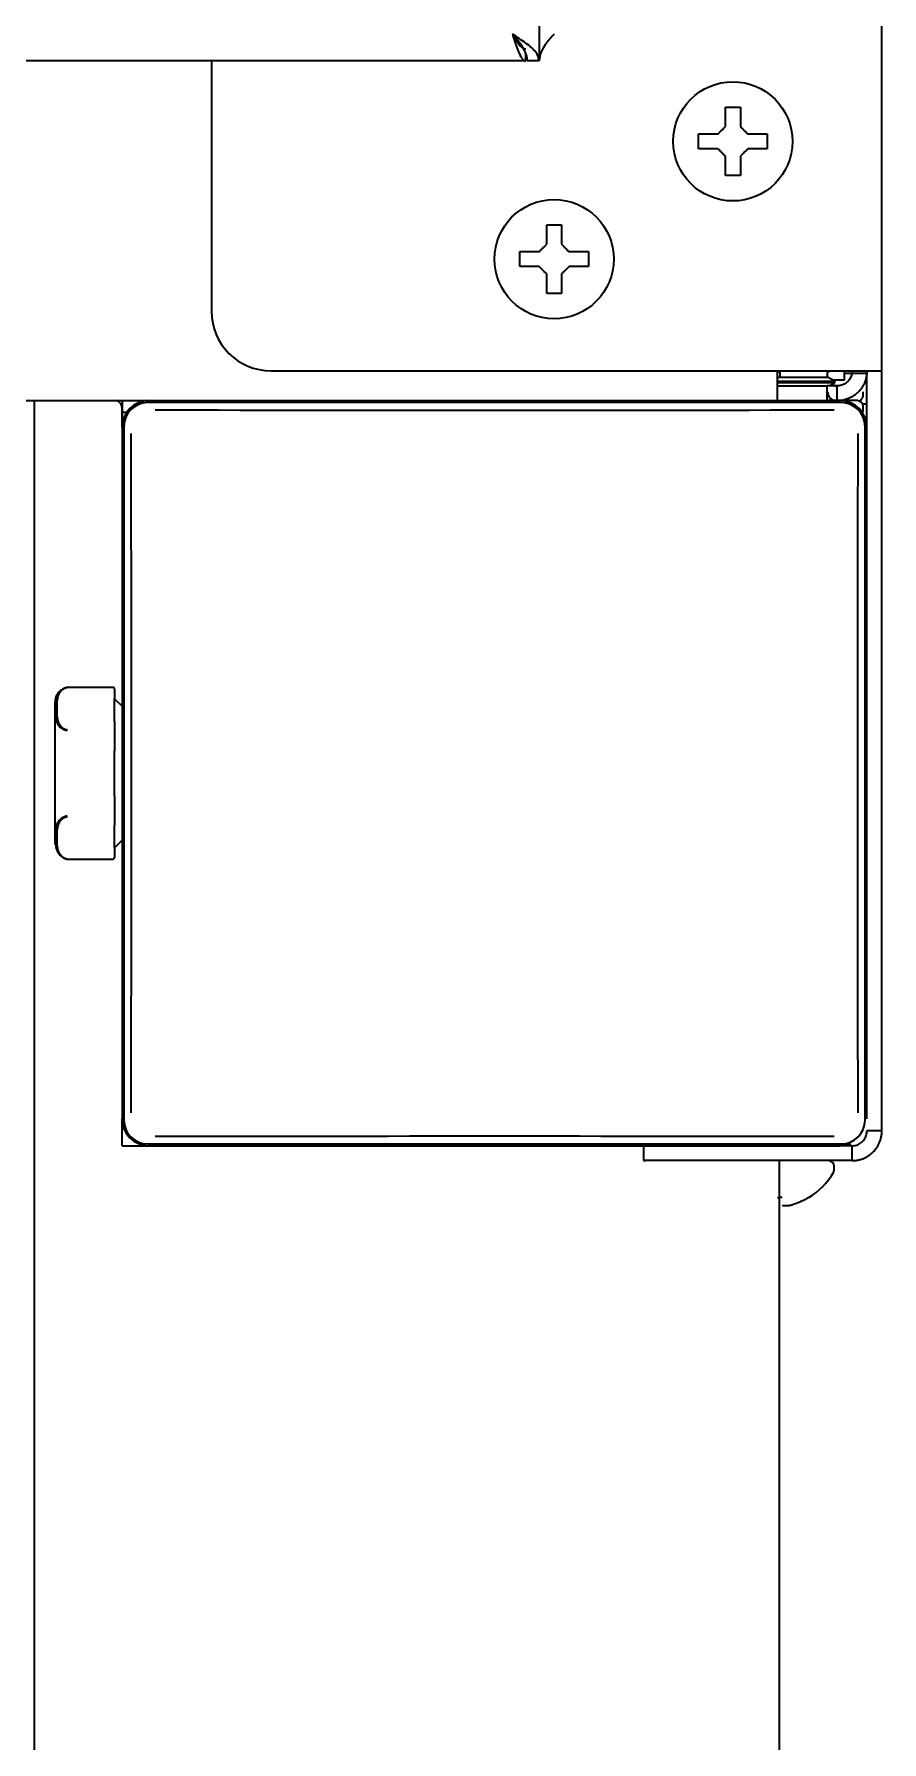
# Model space of a CAD drawing. Header units: inches. Extents: x 885 to 6823, y 710 to 5493.
# Drawn here: x 6764.9 to 6821.8, y 2264.9 to 2379.5 of the extents above; entities that cross this region are included whole.
import ezdxf

# ---------------------------------------------------------------- set-up
doc = ezdxf.new("R2010")
doc.units = ezdxf.units.IN
doc.layers.add('1', color=7, linetype='Continuous', true_color=0xffffff)

msp = doc.modelspace()

# ---------------------------------------------------------------- linework, layer by layer
at = {"layer": '1', "color": 7, "linetype": 'Continuous', "lineweight": 35}
for p, q in [((6821.76, 2356.86), (6821.76, 4008.38)), ((6821.76, 2356.86), (6821.76, 4008.38)), ((6798.76, 2695.45), (6798.76, 2377.66)), ((6797.86, 2377.66), (6797.86, 2378.16)), ((6797.86, 2377.66), (6195.66, 2377.66)), ((6776.76, 2377.66), (6776.76, 2360.86)), ((6776.76, 2377.66), (6776.76, 2360.86)), ((6798.76, 2377.66), (6797.96, 2377.66)), ((6809.46, 2372.26), (6809.46, 2372.76)), ((6809.46, 2371.76), (6809.46, 2372.26)), ((6814.06, 2372.76), (6814.06, 2372.26)), ((6814.06, 2372.26), (6814.06, 2371.76)), ((6797.46, 2364.36), (6797.46, 2364.86)), ((6797.46, 2363.86), (6797.46, 2364.36)), ((6802.06, 2364.86), (6802.06, 2364.36)), ((6802.06, 2364.36), (6802.06, 2363.86)), ((6780.76, 2356.86), (6819.76, 2356.86)), ((6780.76, 2356.86), (6819.76, 2356.86)), ((6814.76, 2354.86), (6814.76, 2356.86)), ((6814.76, 2356.85), (6814.91, 2356.77)), ((6814.91, 2356.44), (6814.76, 2356.36)), ((6814.91, 2356.86), (6814.91, 2356.44)), ((6814.91, 2356.44), (6818.11, 2356.44)), ((6818.11, 2356.44), (6818.11, 2356.86)), ((6818.11, 2356.77), (6818.26, 2356.86)), ((6818.61, 2356.16), (6818.11, 2356.44)), ((6819.26, 2356.24), (6818.46, 2356.24)), ((6819.26, 2356.24), (6819.26, 2356.86)), ((6820.76, 2356.69), (6819.26, 2356.69)), ((6819.76, 2356.86), (6821.76, 2356.86)), ((6819.76, 2356.86), (6821.76, 2356.86)), ((6820.76, 2306.66), (6820.76, 2356.86)), ((6820.76, 2306.66), (6820.76, 2356.86)), ((6821.76, 2305.86), (6821.76, 2356.86)), ((6821.76, 2305.86), (6821.76, 2356.86)), ((6814.76, 2356.16), (6818.61, 2356.16)), ((6816.51, 2356.06), (6814.76, 2356.06)), ((6814.76, 2355.86), (6818.09, 2355.86)), ((6818.61, 2356.06), (6816.51, 2356.06)), ((6818.76, 2355.86), (6818.09, 2355.86)), ((6818.09, 2354.86), (6818.09, 2355.86)), ((6818.26, 2355.86), (6818.61, 2356.06)), ((6818.46, 2355.91), (6818.46, 2355.97)), ((6818.61, 2356.06), (6818.61, 2356.16)), ((6818.82, 2355.86), (6818.74, 2355.86)), ((6818.76, 2354.86), (6818.76, 2355.86)), ((6820.51, 2355.26), (6820.51, 2355.46)), ((6178.76, 2354.86), (6814.76, 2354.86)), ((6764.86, 2354.86), (6764.86, 2224.36)), ((6770.76, 2354.86), (6770.76, 2353.06)), ((6770.76, 2353.06), (6770.76, 2354.36)), ((6771.06, 2354.06), (6770.76, 2354.06)), ((6770.86, 2354.06), (6770.76, 2354.06)), ((6819.03, 2354.73), (6772.48, 2354.73)), ((6814.76, 2354.86), (6818.09, 2354.86)), ((6818.76, 2354.86), (6818.09, 2354.86)), ((6818.96, 2354.86), (6818.76, 2354.86)), ((6820.11, 2354.86), (6818.96, 2354.86)), ((6820.76, 2354.62), (6820.47, 2354.62)), ((6820.51, 2354.26), (6820.51, 2354.46)), ((6770.76, 2353.06), (6770.76, 2306.66)), ((6770.88, 2353.13), (6770.88, 2306.58)), ((6820.63, 2306.58), (6820.63, 2353.13)), ((6820.76, 2306.66), (6820.76, 2353.06)), ((6770.16, 2335.61), (6767.09, 2335.61)), ((6766.26, 2325.08), (6766.26, 2334.63)), ((6770.26, 2335.51), (6770.26, 2334.86)), ((6770.26, 2334.5), (6770.26, 2334.86)), ((6770.26, 2334.86), (6770.76, 2334.36)), ((6770.26, 2333.34), (6770.26, 2334.5)), ((6770.26, 2333.34), (6770.26, 2332.68)), ((6770.26, 2332.68), (6770.26, 2331.37)), ((6770.26, 2330.21), (6770.26, 2331.37)), ((6770.26, 2329.5), (6770.26, 2330.21)), ((6770.26, 2328.34), (6770.26, 2329.5)), ((6770.26, 2328.34), (6770.26, 2327.03)), ((6770.26, 2327.03), (6770.26, 2326.37)), ((6770.26, 2325.21), (6770.26, 2326.37)), ((6770.76, 2325.36), (6770.26, 2324.86)), ((6766.92, 2324.14), (6767.06, 2324.1)), ((6767.09, 2324.1), (6770.16, 2324.1)), ((6770.26, 2324.86), (6770.26, 2325.21)), ((6770.26, 2324.86), (6770.26, 2324.2)), ((6770.76, 2304.86), (6770.76, 2306.66)), ((6821.76, 2305.86), (6820.76, 2305.86)), ((6821.76, 2305.86), (6820.76, 2305.86)), ((6770.76, 2304.86), (6772.56, 2304.86)), ((6772.48, 2304.98), (6819.03, 2304.98)), ((6772.56, 2304.86), (6818.96, 2304.86)), ((6805.76, 2304.86), (6805.91, 2304.86)), ((6805.76, 2304.86), (6805.76, 2303.86)), ((6805.76, 2304.86), (6805.91, 2304.86)), ((6805.76, 2304.86), (6805.76, 2303.86)), ((6819.76, 2304.86), (6805.91, 2304.86)), ((6819.76, 2304.86), (6805.91, 2304.86)), ((6816.31, 2304.86), (6816.31, 2304.86)), ((6819.76, 2303.86), (6819.76, 2304.86)), ((6819.76, 2303.86), (6819.76, 2304.86)), ((6805.76, 2303.86), (6805.91, 2303.86)), ((6805.91, 2303.86), (6805.76, 2303.86)), ((6819.76, 2303.86), (6805.91, 2303.86)), ((6819.76, 2303.86), (6805.91, 2303.86)), ((6814.86, 2303.86), (6814.86, 2224.36)), ((6818.56, 2303.26), (6818.56, 2303.46)), ((6816.86, 2301.41), (6816.86, 2301.38))]:
    msp.add_line(p, q, dxfattribs=at)
for centre in [(6811.76, 2372.26), (6799.76, 2364.36)]:
    msp.add_circle(centre, 4, dxfattribs=at)
for centre, radius, start, end in [((6780.76, 2360.86), 4, 180, 270), ((6780.76, 2360.86), 4, 180, 270), ((6818.71, 2355.46), 0.6, 180, 270), ((6818.71, 2356.46), 0.6, 239.6039, 270), ((6816.31, 2357.48), 4.8, 326.224, 329.6988), ((6820.11, 2355.26), 0.4, 329.6988, 0), ((6770.26, 2354.36), 0.5, 0, 90), ((6772.56, 2353.06), 1.8, 90, 180), ((6818.96, 2353.06), 1.8, 0, 90), ((6820.11, 2354.46), 0.4, 0, 90), ((6820.11, 2354.26), 0.4, 329.6988, 0), ((6767.26, 2334.63), 1, 100.7805, 112.5322), ((6767.09, 2335.51), 0.1, 90, 100.6386), ((6770.16, 2335.51), 0.1, 0, 90), ((6767.26, 2334.63), 1, 125.4945, 180), ((6767.09, 2324.2), 0.1, 259.3614, 270), ((6770.16, 2324.2), 0.1, 270, 0), ((6772.56, 2306.66), 1.8, 180, 270), ((6818.96, 2306.66), 1.8, 270, 292.957), ((6818.16, 2303.46), 0.4, 0, 90), ((6814.36, 2305.48), 4.8, 301.3727, 329.6988), ((6818.16, 2303.26), 0.4, 329.6988, 0)]:
    msp.add_arc(centre, radius, start, end, dxfattribs=at)
for centre, major_axis, ratio, start_param, end_param in [((6772.48, 2353.13), (-1.13, 1.13), 0.999695, 5.497939, 7.068431), ((6795.76, 2357.6), (-193.8, 0), 0.017452, 1.452938, 1.688654), ((6819.03, 2353.13), (1.13, 1.13), 0.999695, 5.497939, 7.068431), ((6768.01, 2329.86), (0, 193.8), 0.017452, 4.594531, 4.830247), ((6823.5, 2329.86), (0, -193.8), 0.017452, 4.594531, 4.830247), ((6772.48, 2306.58), (-1.13, -1.13), 0.999695, 5.497939, 7.068431), ((6819.03, 2306.58), (1.13, -1.13), 0.999695, 5.497939, 7.068431), ((6795.76, 2302.11), (193.8, 0), 0.017452, 1.452938, 1.688654)]:
    msp.add_ellipse(centre, major_axis=major_axis, ratio=ratio, start_param=start_param, end_param=end_param, dxfattribs=at)
for points in [[(6798.76, 2377.66), (6798.76, 2377.86), (6798.59, 2378.26), (6797.9, 2378.86), (6797.27, 2379.26), (6796.96, 2379.46)], [(6796.96, 2379.46), (6797.03, 2379.22), (6797.18, 2378.75), (6797.41, 2378.15), (6797.63, 2377.75), (6797.78, 2377.66), (6797.86, 2377.66)], [(6799.76, 2379.46), (6799.58, 2379.26), (6799.23, 2378.86), (6798.85, 2378.26), (6798.76, 2377.86), (6798.76, 2377.66)], [(6811.26, 2374.56), (6811.42, 2374.56), (6811.76, 2374.56), (6812.09, 2374.56), (6812.26, 2374.56)], [(6811.26, 2373.26), (6811.26, 2373.31), (6811.26, 2373.42), (6811.26, 2373.58), (6811.26, 2373.74), (6811.26, 2373.89), (6811.26, 2374.05), (6811.26, 2374.2), (6811.26, 2374.37), (6811.26, 2374.49), (6811.26, 2374.56)], [(6810.76, 2372.76), (6810.78, 2372.78), (6810.83, 2372.83), (6810.9, 2372.9), (6810.97, 2372.97), (6811.04, 2373.04), (6811.12, 2373.11), (6811.19, 2373.18), (6811.23, 2373.23), (6811.26, 2373.26)], [(6812.26, 2373.26), (6812.28, 2373.23), (6812.34, 2373.18), (6812.41, 2373.1), (6812.48, 2373.03), (6812.55, 2372.96), (6812.62, 2372.89), (6812.69, 2372.82), (6812.74, 2372.78), (6812.76, 2372.76)], [(6812.76, 2372.76), (6812.81, 2372.76), (6812.92, 2372.76), (6813.08, 2372.76), (6813.24, 2372.76), (6813.4, 2372.76), (6813.55, 2372.76), (6813.7, 2372.76), (6813.87, 2372.76), (6813.99, 2372.76), (6814.06, 2372.76)], [(6810.76, 2371.76), (6810.7, 2371.76), (6810.6, 2371.76), (6810.43, 2371.76), (6810.28, 2371.76), (6810.12, 2371.76), (6809.97, 2371.76), (6809.81, 2371.76), (6809.65, 2371.76), (6809.52, 2371.76), (6809.46, 2371.76)], [(6811.26, 2371.26), (6811.23, 2371.28), (6811.18, 2371.33), (6811.11, 2371.41), (6811.04, 2371.48), (6810.97, 2371.55), (6810.9, 2371.62), (6810.83, 2371.69), (6810.78, 2371.73), (6810.76, 2371.76)], [(6812.76, 2371.76), (6812.73, 2371.73), (6812.69, 2371.68), (6812.62, 2371.61), (6812.54, 2371.54), (6812.47, 2371.47), (6812.4, 2371.4), (6812.33, 2371.33), (6812.28, 2371.28), (6812.26, 2371.26)], [(6812.26, 2371.26), (6812.26, 2371.2), (6812.26, 2371.09), (6812.26, 2370.93), (6812.26, 2370.77), (6812.26, 2370.62), (6812.26, 2370.47), (6812.26, 2370.31), (6812.26, 2370.14), (6812.26, 2370.02), (6812.26, 2369.96)], [(6812.26, 2369.96), (6812.09, 2369.96), (6811.76, 2369.96), (6811.42, 2369.96), (6811.26, 2369.96)], [(6799.26, 2366.66), (6799.42, 2366.66), (6799.76, 2366.66), (6800.09, 2366.66), (6800.26, 2366.66)], [(6799.26, 2365.36), (6799.26, 2365.41), (6799.26, 2365.52), (6799.26, 2365.68), (6799.26, 2365.84), (6799.26, 2365.99), (6799.26, 2366.15), (6799.26, 2366.3), (6799.26, 2366.47), (6799.26, 2366.59), (6799.26, 2366.66)], [(6798.76, 2364.86), (6798.78, 2364.88), (6798.83, 2364.93), (6798.9, 2365), (6798.97, 2365.07), (6799.04, 2365.14), (6799.12, 2365.21), (6799.19, 2365.28), (6799.23, 2365.33), (6799.26, 2365.36)], [(6800.26, 2365.36), (6800.28, 2365.33), (6800.34, 2365.28), (6800.41, 2365.2), (6800.48, 2365.13), (6800.55, 2365.06), (6800.62, 2364.99), (6800.69, 2364.92), (6800.74, 2364.88), (6800.76, 2364.86)], [(6800.76, 2364.86), (6800.81, 2364.86), (6800.92, 2364.86), (6801.08, 2364.86), (6801.24, 2364.86), (6801.4, 2364.86), (6801.55, 2364.86), (6801.7, 2364.86), (6801.87, 2364.86), (6801.99, 2364.86), (6802.06, 2364.86)], [(6798.76, 2363.86), (6798.7, 2363.86), (6798.6, 2363.86), (6798.43, 2363.86), (6798.28, 2363.86), (6798.12, 2363.86), (6797.97, 2363.86), (6797.81, 2363.86), (6797.65, 2363.86), (6797.52, 2363.86), (6797.46, 2363.86)], [(6799.26, 2363.36), (6799.23, 2363.38), (6799.18, 2363.43), (6799.11, 2363.51), (6799.04, 2363.58), (6798.97, 2363.65), (6798.9, 2363.72), (6798.83, 2363.79), (6798.78, 2363.83), (6798.76, 2363.86)], [(6800.76, 2363.86), (6800.73, 2363.83), (6800.69, 2363.78), (6800.62, 2363.71), (6800.54, 2363.64), (6800.47, 2363.57), (6800.4, 2363.5), (6800.33, 2363.43), (6800.28, 2363.38), (6800.26, 2363.36)], [(6800.26, 2363.36), (6800.26, 2363.3), (6800.26, 2363.19), (6800.26, 2363.03), (6800.26, 2362.87), (6800.26, 2362.72), (6800.26, 2362.57), (6800.26, 2362.41), (6800.26, 2362.24), (6800.26, 2362.12), (6800.26, 2362.06)], [(6800.26, 2362.06), (6800.09, 2362.06), (6799.76, 2362.06), (6799.42, 2362.06), (6799.26, 2362.06)], [(6820.76, 2356.86), (6820.76, 2356.79), (6820.75, 2356.65), (6820.72, 2356.44), (6820.66, 2356.24), (6820.59, 2356.04), (6820.49, 2355.85), (6820.38, 2355.68), (6820.25, 2355.51), (6820.1, 2355.37), (6819.94, 2355.23), (6819.76, 2355.12), (6819.57, 2355.03), (6819.38, 2354.95), (6819.18, 2354.9), (6818.97, 2354.86), (6818.83, 2354.86), (6818.76, 2354.86)], [(6819.76, 2356.86), (6819.76, 2356.81), (6819.75, 2356.71), (6819.72, 2356.57), (6819.67, 2356.44), (6819.6, 2356.31), (6819.52, 2356.2), (6819.42, 2356.1), (6819.3, 2356.01), (6819.18, 2355.94), (6819.04, 2355.89), (6818.9, 2355.86), (6818.81, 2355.86), (6818.76, 2355.86)], [(6819.76, 2304.86), (6819.81, 2304.86), (6819.92, 2304.86), (6820.07, 2304.9), (6820.21, 2304.96), (6820.35, 2305.04), (6820.47, 2305.15), (6820.57, 2305.27), (6820.65, 2305.4), (6820.71, 2305.55), (6820.75, 2305.7), (6820.76, 2305.8), (6820.76, 2305.86)], [(6819.76, 2303.86), (6819.83, 2303.86), (6819.98, 2303.86), (6820.2, 2303.9), (6820.42, 2303.96), (6820.63, 2304.05), (6820.82, 2304.16), (6821.01, 2304.29), (6821.18, 2304.44), (6821.33, 2304.61), (6821.46, 2304.79), (6821.56, 2304.99), (6821.65, 2305.19), (6821.71, 2305.41), (6821.75, 2305.63), (6821.76, 2305.78), (6821.76, 2305.86)], [(6819.76, 2304.86), (6819.81, 2304.86), (6819.92, 2304.86), (6820.07, 2304.9), (6820.21, 2304.96), (6820.35, 2305.04), (6820.47, 2305.15), (6820.57, 2305.27), (6820.65, 2305.4), (6820.71, 2305.55), (6820.75, 2305.7), (6820.76, 2305.8), (6820.76, 2305.86)], [(6819.76, 2303.86), (6819.83, 2303.86), (6819.98, 2303.86), (6820.2, 2303.9), (6820.42, 2303.96), (6820.63, 2304.05), (6820.82, 2304.16), (6821.01, 2304.29), (6821.18, 2304.44), (6821.33, 2304.61), (6821.46, 2304.79), (6821.56, 2304.99), (6821.65, 2305.19), (6821.71, 2305.41), (6821.75, 2305.63), (6821.76, 2305.78), (6821.76, 2305.86)], [(6814.76, 2301.38), (6814.86, 2301.39), (6814.96, 2301.4), (6815.06, 2301.41)], [(6815.56, 2300.86), (6815.61, 2300.87), (6815.72, 2300.9), (6815.88, 2300.95), (6816.04, 2301.01), (6816.2, 2301.07), (6816.35, 2301.14), (6816.5, 2301.21), (6816.67, 2301.3), (6816.79, 2301.37), (6816.86, 2301.41)], [(6815.06, 2300.86), (6815.08, 2300.86), (6815.14, 2300.85), (6815.21, 2300.85), (6815.28, 2300.84), (6815.35, 2300.84), (6815.42, 2300.85), (6815.49, 2300.85), (6815.54, 2300.86), (6815.56, 2300.86)]]:
    msp.add_open_spline(points, degree=3, dxfattribs=at)
for points, knots in [([(6796.96, 2379.46), (6797, 2379.39), (6797.03, 2379.32), (6797.11, 2379.2), (6797.15, 2379.13), (6797.22, 2379.01), (6797.26, 2378.95), (6797.33, 2378.85), (6797.37, 2378.79), (6797.45, 2378.7), (6797.48, 2378.66), (6797.56, 2378.59), (6797.6, 2378.56), (6797.67, 2378.51), (6797.71, 2378.49), (6797.78, 2378.46), (6797.82, 2378.46), (6797.86, 2378.46)], [0, 0, 0, 0, 0.125, 0.125, 0.25, 0.25, 0.375, 0.375, 0.5, 0.5, 0.625, 0.625, 0.75, 0.75, 0.875, 0.875, 1, 1, 1, 1]), ([(6797.96, 2377.66), (6797.96, 2377.73), (6797.95, 2377.81), (6797.93, 2377.96), (6797.91, 2378.03), (6797.86, 2378.18), (6797.83, 2378.26), (6797.75, 2378.41), (6797.71, 2378.48), (6797.62, 2378.63), (6797.57, 2378.71), (6797.46, 2378.86), (6797.4, 2378.93), (6797.28, 2379.08), (6797.22, 2379.16), (6797.09, 2379.31), (6797.02, 2379.38), (6796.96, 2379.46)], [0, 0, 0, 0, 0.125, 0.125, 0.25, 0.25, 0.375, 0.375, 0.5, 0.5, 0.625, 0.625, 0.75, 0.75, 0.875, 0.875, 1, 1, 1, 1]), ([(6812.26, 2374.56), (6812.26, 2374.35), (6812.26, 2374.14), (6812.26, 2373.82), (6812.26, 2373.71), (6812.26, 2373.48), (6812.26, 2373.37), (6812.26, 2373.26)], [0, 0, 0, 0, 0.5, 0.5, 0.75, 0.75, 1, 1, 1, 1]), ([(6809.46, 2372.76), (6809.66, 2372.76), (6809.87, 2372.76), (6810.2, 2372.76), (6810.31, 2372.76), (6810.53, 2372.76), (6810.64, 2372.76), (6810.76, 2372.76)], [0, 0, 0, 0, 0.5, 0.5, 0.75, 0.75, 1, 1, 1, 1]), ([(6811.26, 2369.96), (6811.26, 2370.16), (6811.26, 2370.37), (6811.26, 2370.69), (6811.26, 2370.8), (6811.26, 2371.03), (6811.26, 2371.14), (6811.26, 2371.26)], [0, 0, 0, 0, 0.5, 0.5, 0.75, 0.75, 1, 1, 1, 1]), ([(6814.06, 2371.76), (6813.86, 2371.76), (6813.65, 2371.76), (6813.32, 2371.76), (6813.21, 2371.76), (6812.99, 2371.76), (6812.87, 2371.76), (6812.76, 2371.76)], [0, 0, 0, 0, 0.5, 0.5, 0.75, 0.75, 1, 1, 1, 1]), ([(6800.26, 2366.66), (6800.26, 2366.45), (6800.26, 2366.24), (6800.26, 2365.92), (6800.26, 2365.81), (6800.26, 2365.58), (6800.26, 2365.47), (6800.26, 2365.36)], [0, 0, 0, 0, 0.5, 0.5, 0.75, 0.75, 1, 1, 1, 1]), ([(6797.46, 2364.86), (6797.66, 2364.86), (6797.87, 2364.86), (6798.2, 2364.86), (6798.31, 2364.86), (6798.53, 2364.86), (6798.64, 2364.86), (6798.76, 2364.86)], [0, 0, 0, 0, 0.5, 0.5, 0.75, 0.75, 1, 1, 1, 1]), ([(6799.26, 2362.06), (6799.26, 2362.26), (6799.26, 2362.47), (6799.26, 2362.79), (6799.26, 2362.9), (6799.26, 2363.13), (6799.26, 2363.24), (6799.26, 2363.36)], [0, 0, 0, 0, 0.5, 0.5, 0.75, 0.75, 1, 1, 1, 1]), ([(6802.06, 2363.86), (6801.86, 2363.86), (6801.65, 2363.86), (6801.32, 2363.86), (6801.21, 2363.86), (6800.99, 2363.86), (6800.87, 2363.86), (6800.76, 2363.86)], [0, 0, 0, 0, 0.5, 0.5, 0.75, 0.75, 1, 1, 1, 1]), ([(6767.07, 2335.61), (6767.04, 2335.61), (6767.01, 2335.6), (6766.95, 2335.58), (6766.93, 2335.57), (6766.87, 2335.55), (6766.85, 2335.54), (6766.81, 2335.52), (6766.8, 2335.52), (6766.78, 2335.5), (6766.77, 2335.5), (6766.71, 2335.46), (6766.67, 2335.44), (6766.61, 2335.38), (6766.58, 2335.35), (6766.54, 2335.3), (6766.52, 2335.28), (6766.5, 2335.25), (6766.49, 2335.23), (6766.46, 2335.18), (6766.44, 2335.15), (6766.39, 2335.05), (6766.36, 2334.98), (6766.34, 2334.88), (6766.33, 2334.85), (6766.31, 2334.78), (6766.31, 2334.74), (6766.29, 2334.64), (6766.29, 2334.58), (6766.28, 2334.44), (6766.27, 2334.37), (6766.27, 2334.24), (6766.27, 2334.11), (6766.27, 2333.98), (6766.27, 2333.85), (6766.28, 2333.79), (6766.29, 2333.66), (6766.29, 2333.6), (6766.31, 2333.5), (6766.31, 2333.47), (6766.33, 2333.41), (6766.34, 2333.38), (6766.36, 2333.29), (6766.39, 2333.23), (6766.44, 2333.14), (6766.46, 2333.11), (6766.5, 2333.05), (6766.52, 2333.02), (6766.56, 2332.98), (6766.58, 2332.97), (6766.61, 2332.94), (6766.62, 2332.93), (6766.67, 2332.89), (6766.71, 2332.86), (6766.77, 2332.83), (6766.78, 2332.83), (6766.8, 2332.82), (6766.81, 2332.81), (6766.85, 2332.8), (6766.87, 2332.79), (6766.91, 2332.77), (6766.93, 2332.77), (6766.95, 2332.76), (6766.97, 2332.76), (6767.01, 2332.75), (6767.04, 2332.74), (6767.07, 2332.73)], [0, 0, 0, 0, 0.015625, 0.015625, 0.03125, 0.03125, 0.046875, 0.046875, 0.054687, 0.054687, 0.0625, 0.0625, 0.09375, 0.09375, 0.125, 0.125, 0.140625, 0.140625, 0.15625, 0.15625, 0.1875, 0.1875, 0.25, 0.25, 0.28125, 0.28125, 0.3125, 0.3125, 0.375, 0.375, 0.4375, 0.4375, 0.5, 0.5625, 0.5625, 0.625, 0.625, 0.6875, 0.6875, 0.71875, 0.71875, 0.75, 0.75, 0.8125, 0.8125, 0.84375, 0.84375, 0.875, 0.875, 0.890625, 0.890625, 0.90625, 0.90625, 0.9375, 0.9375, 0.945312, 0.945312, 0.953125, 0.953125, 0.96875, 0.96875, 0.976562, 0.976562, 0.984375, 0.984375, 1, 1, 1, 1]), ([(6767.09, 2335.6), (6767.06, 2335.59), (6767.03, 2335.59), (6766.99, 2335.58), (6766.98, 2335.57), (6766.95, 2335.56), (6766.94, 2335.56), (6766.9, 2335.54), (6766.88, 2335.53), (6766.83, 2335.51), (6766.81, 2335.5), (6766.75, 2335.46), (6766.72, 2335.43), (6766.66, 2335.37), (6766.63, 2335.35), (6766.6, 2335.3), (6766.59, 2335.29), (6766.56, 2335.26), (6766.55, 2335.24), (6766.53, 2335.2), (6766.51, 2335.16), (6766.47, 2335.07), (6766.45, 2335.01), (6766.42, 2334.92), (6766.42, 2334.88), (6766.41, 2334.82), (6766.4, 2334.79), (6766.39, 2334.69), (6766.38, 2334.63), (6766.37, 2334.5), (6766.37, 2334.38), (6766.37, 2334.19), (6766.37, 2334.06), (6766.37, 2333.93), (6766.37, 2333.87), (6766.38, 2333.74), (6766.39, 2333.68), (6766.4, 2333.58), (6766.41, 2333.55), (6766.42, 2333.49), (6766.42, 2333.46), (6766.45, 2333.36), (6766.47, 2333.3), (6766.51, 2333.21), (6766.53, 2333.18), (6766.56, 2333.12), (6766.58, 2333.09), (6766.62, 2333.04), (6766.63, 2333.03), (6766.66, 2333), (6766.67, 2332.98), (6766.72, 2332.94), (6766.75, 2332.91), (6766.81, 2332.88), (6766.83, 2332.86), (6766.88, 2332.84), (6766.9, 2332.83), (6766.94, 2332.81), (6766.95, 2332.81), (6766.98, 2332.8), (6766.99, 2332.8), (6767.03, 2332.78), (6767.06, 2332.78), (6767.09, 2332.77)], [0, 0, 0, 0, 0.015625, 0.015625, 0.023437, 0.023437, 0.03125, 0.03125, 0.046875, 0.046875, 0.0625, 0.0625, 0.09375, 0.09375, 0.125, 0.125, 0.140625, 0.140625, 0.15625, 0.15625, 0.1875, 0.1875, 0.25, 0.25, 0.28125, 0.28125, 0.3125, 0.3125, 0.375, 0.375, 0.4375, 0.5, 0.5625, 0.5625, 0.625, 0.625, 0.6875, 0.6875, 0.71875, 0.71875, 0.75, 0.75, 0.8125, 0.8125, 0.84375, 0.84375, 0.875, 0.875, 0.890625, 0.890625, 0.90625, 0.90625, 0.9375, 0.9375, 0.953125, 0.953125, 0.96875, 0.96875, 0.976562, 0.976562, 0.984375, 0.984375, 1, 1, 1, 1]), ([(6767.07, 2326.98), (6767.04, 2326.97), (6767.01, 2326.97), (6766.95, 2326.95), (6766.93, 2326.94), (6766.87, 2326.92), (6766.85, 2326.91), (6766.81, 2326.9), (6766.8, 2326.89), (6766.78, 2326.88), (6766.77, 2326.88), (6766.71, 2326.85), (6766.67, 2326.82), (6766.61, 2326.77), (6766.58, 2326.74), (6766.53, 2326.7), (6766.52, 2326.69), (6766.5, 2326.66), (6766.49, 2326.64), (6766.46, 2326.6), (6766.44, 2326.57), (6766.39, 2326.48), (6766.36, 2326.42), (6766.34, 2326.33), (6766.33, 2326.3), (6766.31, 2326.24), (6766.31, 2326.21), (6766.29, 2326.11), (6766.29, 2326.05), (6766.28, 2325.92), (6766.27, 2325.86), (6766.27, 2325.73), (6766.27, 2325.6), (6766.27, 2325.47), (6766.27, 2325.34), (6766.28, 2325.27), (6766.29, 2325.13), (6766.29, 2325.07), (6766.31, 2324.97), (6766.31, 2324.93), (6766.33, 2324.86), (6766.34, 2324.83), (6766.36, 2324.73), (6766.39, 2324.66), (6766.44, 2324.56), (6766.46, 2324.53), (6766.5, 2324.46), (6766.52, 2324.43), (6766.56, 2324.38), (6766.58, 2324.37), (6766.61, 2324.34), (6766.62, 2324.32), (6766.67, 2324.28), (6766.71, 2324.25), (6766.77, 2324.21), (6766.78, 2324.21), (6766.8, 2324.19), (6766.81, 2324.19), (6766.85, 2324.17), (6766.87, 2324.16), (6766.91, 2324.14), (6766.93, 2324.14), (6766.95, 2324.13), (6766.97, 2324.12), (6767.01, 2324.11), (6767.04, 2324.11), (6767.07, 2324.1)], [0, 0, 0, 0, 0.015625, 0.015625, 0.03125, 0.03125, 0.046875, 0.046875, 0.054688, 0.054688, 0.0625, 0.0625, 0.09375, 0.09375, 0.125, 0.125, 0.140625, 0.140625, 0.15625, 0.15625, 0.1875, 0.1875, 0.25, 0.25, 0.28125, 0.28125, 0.3125, 0.3125, 0.375, 0.375, 0.4375, 0.4375, 0.5, 0.5625, 0.5625, 0.625, 0.625, 0.6875, 0.6875, 0.71875, 0.71875, 0.75, 0.75, 0.8125, 0.8125, 0.84375, 0.84375, 0.875, 0.875, 0.890625, 0.890625, 0.90625, 0.90625, 0.9375, 0.9375, 0.945313, 0.945313, 0.953125, 0.953125, 0.96875, 0.96875, 0.976563, 0.976563, 0.984375, 0.984375, 1, 1, 1, 1]), ([(6767.09, 2326.94), (6767.06, 2326.93), (6767.03, 2326.93), (6766.99, 2326.91), (6766.98, 2326.91), (6766.95, 2326.9), (6766.94, 2326.9), (6766.9, 2326.88), (6766.88, 2326.87), (6766.83, 2326.85), (6766.81, 2326.83), (6766.75, 2326.8), (6766.72, 2326.77), (6766.66, 2326.71), (6766.63, 2326.69), (6766.6, 2326.64), (6766.59, 2326.63), (6766.56, 2326.6), (6766.55, 2326.58), (6766.53, 2326.53), (6766.51, 2326.5), (6766.47, 2326.41), (6766.45, 2326.35), (6766.42, 2326.25), (6766.42, 2326.22), (6766.41, 2326.16), (6766.4, 2326.13), (6766.39, 2326.03), (6766.38, 2325.97), (6766.37, 2325.84), (6766.37, 2325.72), (6766.37, 2325.52), (6766.37, 2325.4), (6766.37, 2325.27), (6766.37, 2325.21), (6766.38, 2325.08), (6766.39, 2325.02), (6766.4, 2324.92), (6766.41, 2324.89), (6766.42, 2324.83), (6766.42, 2324.8), (6766.45, 2324.7), (6766.47, 2324.64), (6766.51, 2324.55), (6766.53, 2324.52), (6766.56, 2324.46), (6766.58, 2324.43), (6766.62, 2324.38), (6766.63, 2324.37), (6766.66, 2324.34), (6766.67, 2324.32), (6766.72, 2324.28), (6766.75, 2324.25), (6766.81, 2324.22), (6766.83, 2324.2), (6766.88, 2324.18), (6766.9, 2324.17), (6766.94, 2324.15), (6766.95, 2324.15), (6766.98, 2324.14), (6766.99, 2324.14), (6767.03, 2324.12), (6767.06, 2324.12), (6767.09, 2324.11)], [0, 0, 0, 0, 0.015625, 0.015625, 0.023437, 0.023437, 0.03125, 0.03125, 0.046875, 0.046875, 0.0625, 0.0625, 0.09375, 0.09375, 0.125, 0.125, 0.140625, 0.140625, 0.15625, 0.15625, 0.1875, 0.1875, 0.25, 0.25, 0.28125, 0.28125, 0.3125, 0.3125, 0.375, 0.375, 0.4375, 0.5, 0.5625, 0.5625, 0.625, 0.625, 0.6875, 0.6875, 0.71875, 0.71875, 0.75, 0.75, 0.8125, 0.8125, 0.84375, 0.84375, 0.875, 0.875, 0.890625, 0.890625, 0.90625, 0.90625, 0.9375, 0.9375, 0.953125, 0.953125, 0.96875, 0.96875, 0.976563, 0.976563, 0.984375, 0.984375, 1, 1, 1, 1])]:
    msp.add_open_spline(points, degree=3, knots=knots, dxfattribs=at)

doc.saveas('drawing.dxf')
